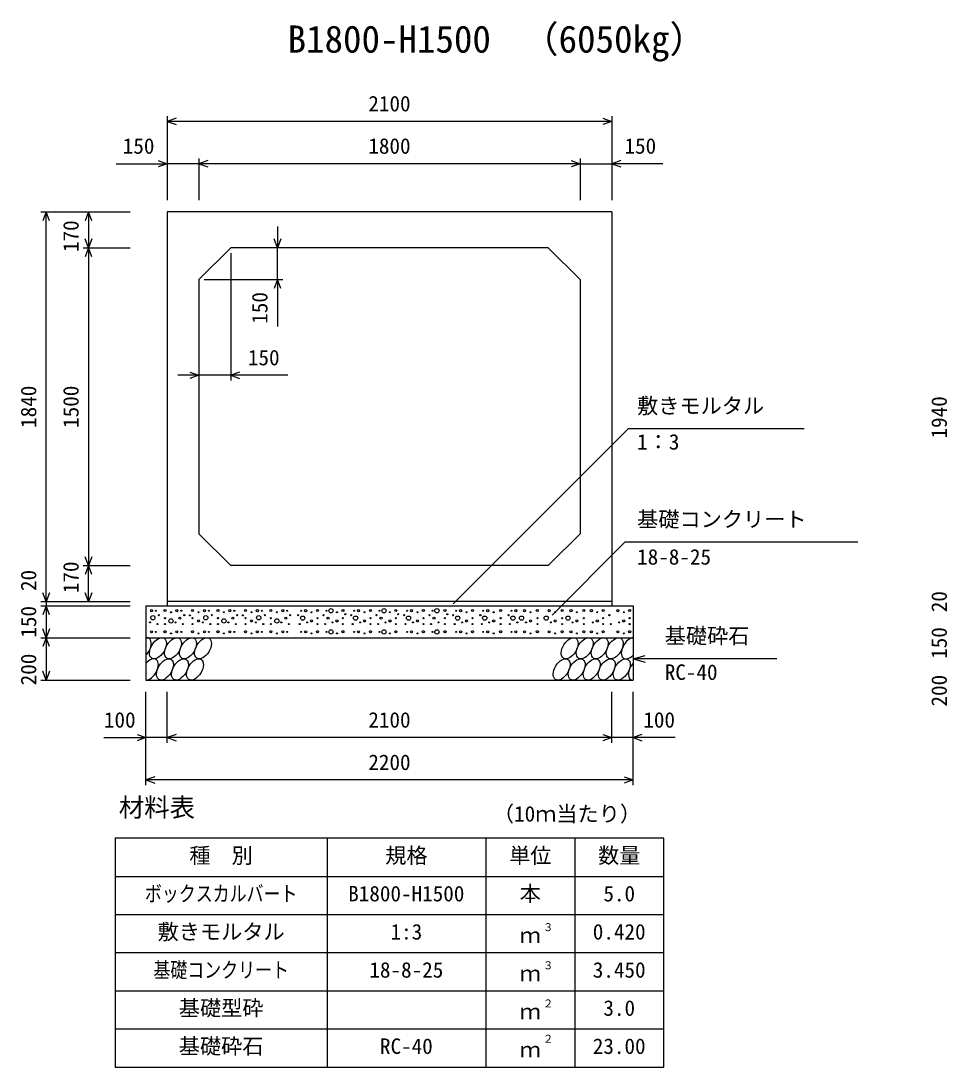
# Model space of a CAD drawing. Units: millimetres, scale not verified. Extents: x -50400 to 50400, y -17820 to 17820.
# Drawn here: x 40619 to 44993, y -10315 to -5377 of the extents above; entities that cross this region are included whole.
import ezdxf
from ezdxf.enums import TextEntityAlignment as Align

# ---------------------------------------------------------------- set-up
doc = ezdxf.new("R2010")
doc.units = ezdxf.units.MM
doc.header["$LTSCALE"] = 60
for name, color, linetype, lineweight in [('0-0_DIM', 7, 'Continuous', 25), ('0-2_HATCH', 6, 'Continuous', 25), ('0-3_HYO', 3, 'Continuous', 25), ('0-4_HYO2', 4, 'Continuous', 25), ('0-5_OUTLINE', 3, 'Continuous', 25), ('0-7_TXT', 7, 'Continuous', 25)]:
    doc.layers.add(name, color=color, linetype=linetype, lineweight=lineweight)
doc.styles.add('ＭＳ ゴシック', font='')
doc.styles.get('ＭＳ ゴシック').set_extended_font_data('MS Gothic')

msp = doc.modelspace()

# ---------------------------------------------------------------- linework, layer by layer
at = {"layer": '0-0_DIM'}
for p, q in [((41309.98, -5826.22), (41309.98, -6223.11)), ((43409.98, -5851.22), (41309.98, -5851.22)), ((43409.98, -5826.22), (43409.98, -6223.11)), ((41069.24, -6051.22), (41309.98, -6051.22)), ((41459.98, -6051.22), (41309.98, -6051.22)), ((41459.98, -6026.22), (41459.98, -6223.11)), ((43259.98, -6051.22), (41459.98, -6051.22)), ((43259.98, -6026.22), (43259.98, -6223.11)), ((43259.98, -6051.22), (43409.98, -6051.22)), ((43650.73, -6051.22), (43409.98, -6051.22)), ((40713.88, -6278.11), (41134.98, -6278.11)), ((40738.88, -8118.11), (40738.88, -6278.11)), ((40938.88, -6278.11), (40938.88, -6448.11)), ((41830.84, -6348.11), (41830.84, -6448.11)), ((40913.88, -6448.11), (41134.98, -6448.11)), ((40938.88, -6448.11), (40938.88, -7948.11)), ((41830.84, -6598.11), (41830.84, -6448.11)), ((41609.98, -6473.11), (41609.98, -7074.68)), ((41484.98, -6598.11), (41855.84, -6598.11)), ((41830.84, -6598.11), (41830.84, -6818.99)), ((41459.98, -7049.68), (41359.98, -7049.68)), ((41609.98, -7049.68), (41459.98, -7049.68)), ((41879.45, -7049.68), (41609.98, -7049.68)), ((42661.17, -8127.69), (43486.48, -7302.38)), ((44318.89, -7302.38), (43486.48, -7302.38)), ((43128.01, -8181.84), (43472.07, -7837.78)), ((44571.62, -7837.78), (43472.07, -7837.78)), ((40913.88, -7948.11), (41134.98, -7948.11)), ((40938.88, -8118.11), (40938.88, -7948.11)), ((40713.88, -8118.11), (41134.98, -8118.11)), ((40713.88, -8138.11), (41134.98, -8138.11)), ((40738.88, -8118.11), (40738.88, -8138.11)), ((40738.88, -8138.11), (40738.88, -8288.11)), ((40713.88, -8288.11), (41134.98, -8288.11)), ((40738.88, -8288.11), (40738.88, -8488.11)), ((43509.98, -8388.11), (43567.94, -8372.58)), ((44189.79, -8388.11), (43509.98, -8388.11)), ((43509.98, -8388.11), (43567.94, -8403.64)), ((40713.88, -8488.11), (41134.98, -8488.11)), ((41209.98, -8984.72), (41209.98, -8543.11)), ((41309.98, -8784.72), (41309.98, -8543.11)), ((43409.98, -8784.72), (43409.98, -8543.11)), ((43409.98, -8784.72), (43409.98, -8543.11)), ((43509.98, -8984.72), (43509.98, -8543.11)), ((41010.44, -8759.72), (41209.98, -8759.72)), ((41309.98, -8759.72), (41209.98, -8759.72)), ((43409.98, -8759.72), (41309.98, -8759.72)), ((43509.98, -8759.72), (43409.98, -8759.72)), ((43709.53, -8759.72), (43509.98, -8759.72)), ((43509.98, -8959.72), (41209.98, -8959.72))]:
    msp.add_line(p, q, dxfattribs=at)
for points in [[(41352.27, -5835.83), (41309.98, -5851.22), (41352.27, -5866.61)], [(43367.7, -5835.83), (43409.98, -5851.22), (43367.7, -5866.61)], [(41267.7, -6035.83), (41309.98, -6051.22), (41267.7, -6066.61)], [(41502.27, -6035.83), (41459.98, -6051.22), (41502.27, -6066.61)], [(43217.7, -6035.83), (43259.98, -6051.22), (43217.7, -6066.61)], [(43452.27, -6035.83), (43409.98, -6051.22), (43452.27, -6066.61)], [(40754.27, -6320.4), (40738.88, -6278.11), (40723.49, -6320.4)], [(40954.27, -6320.4), (40938.88, -6278.11), (40923.49, -6320.4)], [(40954.27, -6405.83), (40938.88, -6448.11), (40923.49, -6405.83)], [(41846.23, -6405.83), (41830.84, -6448.11), (41815.44, -6405.83)], [(40954.27, -6490.4), (40938.88, -6448.11), (40923.49, -6490.4)], [(41846.23, -6640.4), (41830.84, -6598.11), (41815.44, -6640.4)], [(41417.7, -7034.29), (41459.98, -7049.68), (41417.7, -7065.07)], [(41652.27, -7034.29), (41609.98, -7049.68), (41652.27, -7065.07)], [(40954.27, -7905.83), (40938.88, -7948.11), (40923.49, -7905.83)], [(40954.27, -7990.4), (40938.88, -7948.11), (40923.49, -7990.4)], [(40754.27, -8075.83), (40738.88, -8118.11), (40723.49, -8075.83)], [(40954.27, -8075.83), (40938.88, -8118.11), (40923.49, -8075.83)], [(40754.27, -8180.4), (40738.88, -8138.11), (40723.49, -8180.4)], [(40754.27, -8245.83), (40738.88, -8288.11), (40723.49, -8245.83)], [(40754.27, -8330.4), (40738.88, -8288.11), (40723.49, -8330.4)], [(40754.27, -8445.83), (40738.88, -8488.11), (40723.49, -8445.83)], [(41167.7, -8744.33), (41209.98, -8759.72), (41167.7, -8775.12)], [(41352.27, -8744.33), (41309.98, -8759.72), (41352.27, -8775.12)], [(43367.7, -8744.33), (43409.98, -8759.72), (43367.7, -8775.12)], [(43552.27, -8744.33), (43509.98, -8759.72), (43552.27, -8775.12)], [(41252.27, -8944.33), (41209.98, -8959.72), (41252.27, -8975.12)], [(43467.7, -8944.33), (43509.98, -8959.72), (43467.7, -8975.12)]]:
    msp.add_lwpolyline(points, dxfattribs=at)
at = {"layer": '0-2_HATCH'}
for centre, radius in [((41236.02, -8160.93), 5), ((41242.56, -8193.95), 10), ((41257.05, -8160.93), 2.5), ((41271.07, -8181.95), 2.5), ((41299.95, -8160.06), 5), ((41299.95, -8195.95), 2.5), ((41327.99, -8167.94), 2.5), ((41356.02, -8160.93), 5), ((41370.04, -8195.95), 5), ((41377.05, -8160.93), 2.5), ((41391.07, -8181.95), 2.5), ((41417.53, -8182.85), 2.5), ((41429.95, -8160.06), 5), ((41429.95, -8195.95), 2.5), ((41457.99, -8167.94), 2.5), ((41486.02, -8160.93), 5), ((41492.56, -8193.95), 10), ((41507.05, -8160.93), 2.5), ((41521.07, -8181.95), 2.5), ((41549.95, -8160.06), 5), ((41549.95, -8195.95), 2.5), ((41577.99, -8167.94), 2.5), ((41606.02, -8160.93), 5), ((41620.04, -8195.95), 5), ((41627.05, -8160.93), 2.5), ((41641.07, -8181.95), 2.5), ((41667.53, -8182.85), 2.5), ((41679.95, -8160.06), 5), ((41679.95, -8195.95), 2.5), ((41707.99, -8167.94), 2.5), ((41736.02, -8160.93), 5), ((41742.56, -8193.95), 10), ((41757.05, -8160.93), 2.5), ((41771.07, -8181.95), 2.5), ((41799.95, -8160.06), 5), ((41799.95, -8195.95), 2.5), ((41827.99, -8167.94), 2.5), ((41856.02, -8160.93), 5), ((41870.04, -8195.95), 5), ((41877.05, -8160.93), 2.5), ((41891.07, -8181.95), 2.5), ((41928.89, -8181.95), 2.5), ((41949.92, -8195.95), 10), ((41942.91, -8160.93), 2.5), ((41963.94, -8160.93), 5), ((41991.98, -8167.94), 2.5), ((42020.01, -8160.06), 5), ((42020.01, -8195.95), 2.5), ((42048.89, -8181.95), 2.5), ((42062.91, -8160.93), 2.5), ((42069.92, -8195.95), 5), ((42083.94, -8160.93), 10), ((42111.98, -8167.94), 2.5), ((42140.01, -8160.06), 5), ((42140.01, -8195.95), 2.5), ((42151.35, -8177.63), 2.5), ((42178.89, -8181.95), 2.5), ((42199.92, -8195.95), 10), ((42192.91, -8160.93), 2.5), ((42213.94, -8160.93), 5), ((42241.98, -8167.94), 2.5), ((42270.01, -8160.06), 5), ((42270.01, -8195.95), 2.5), ((42298.89, -8181.95), 2.5), ((42312.91, -8160.93), 2.5), ((42319.92, -8195.95), 5), ((42333.94, -8160.93), 10), ((42361.98, -8167.94), 2.5), ((42390.01, -8160.06), 5), ((42390.01, -8195.95), 2.5), ((42401.35, -8177.63), 2.5), ((42428.89, -8181.95), 2.5), ((42449.92, -8195.95), 10), ((42442.91, -8160.93), 2.5), ((42463.94, -8160.93), 5), ((42491.98, -8167.94), 2.5), ((42520.01, -8160.06), 5), ((42520.01, -8195.95), 2.5), ((42548.89, -8181.95), 2.5), ((42562.91, -8160.93), 2.5), ((42569.92, -8195.95), 5), ((42583.94, -8160.93), 10), ((42621.84, -8160.06), 5), ((42621.84, -8195.95), 2.5), ((42633.18, -8177.63), 2.5), ((42660.71, -8181.95), 2.5), ((42681.74, -8195.95), 10), ((42674.73, -8160.93), 2.5), ((42695.76, -8160.93), 5), ((42723.8, -8167.94), 2.5), ((42751.84, -8160.06), 5), ((42751.84, -8195.95), 2.5), ((42788.78, -8181.95), 2.5), ((42809.81, -8195.95), 10), ((42802.79, -8160.93), 2.5), ((42823.83, -8160.93), 5), ((42851.86, -8167.94), 2.5), ((42884.77, -8160.06), 5), ((42884.77, -8195.95), 2.5), ((42921.7, -8181.95), 2.5), ((42942.73, -8195.95), 10), ((42935.72, -8160.93), 2.5), ((42956.75, -8160.93), 5), ((42983.4, -8195.95), 10), ((42997.42, -8160.93), 5), ((43025.46, -8167.94), 2.5), ((43058.36, -8160.06), 5), ((43058.36, -8195.95), 2.5), ((43100.25, -8195.95), 10), ((43114.27, -8160.93), 5), ((43142.3, -8167.94), 2.5), ((43175.2, -8160.06), 5), ((43175.2, -8195.95), 2.5), ((43202.94, -8195.95), 10), ((43216.96, -8160.93), 5), ((43245, -8167.94), 2.5), ((43277.9, -8160.06), 5), ((43277.9, -8195.95), 2.5), ((43313.17, -8160.93), 5), ((43341.2, -8167.94), 2.5), ((43369.24, -8160.06), 5), ((43369.24, -8195.95), 2.5), ((43398.12, -8181.95), 2.5), ((43437.98, -8160.93), 5), ((43466.02, -8167.94), 2.5), ((43494.06, -8160.06), 5), ((43494.06, -8195.95), 2.5), ((41229.01, -8216.09), 2.5), ((41264.06, -8223.96), 2.5), ((41299.95, -8223.96), 2.5), ((41327.99, -8209.08), 10), ((41349.01, -8216.09), 2.5), ((41384.06, -8223.96), 2.5), ((41429.95, -8223.96), 2.5), ((41457.99, -8209.08), 5), ((41479.01, -8216.09), 2.5), ((41514.06, -8223.96), 2.5), ((41549.95, -8223.96), 2.5), ((41577.99, -8209.08), 10), ((41599.01, -8216.09), 2.5), ((41634.06, -8223.96), 2.5), ((41679.95, -8223.96), 2.5), ((41707.99, -8209.08), 5), ((41729.01, -8216.09), 2.5), ((41764.06, -8223.96), 2.5), ((41799.95, -8223.96), 2.5), ((41827.99, -8209.08), 10), ((41849.01, -8216.09), 2.5), ((41884.06, -8223.96), 2.5), ((41935.9, -8223.96), 2.5), ((41970.95, -8216.09), 2.5), ((41991.98, -8209.08), 5), ((42020.01, -8223.96), 2.5), ((42055.9, -8223.96), 2.5), ((42090.95, -8216.09), 2.5), ((42111.98, -8209.08), 5), ((42140.01, -8223.96), 2.5), ((42185.9, -8223.96), 2.5), ((42220.95, -8216.09), 2.5), ((42241.98, -8209.08), 5), ((42270.01, -8223.96), 2.5), ((42305.9, -8223.96), 2.5), ((42340.95, -8216.09), 2.5), ((42361.98, -8209.08), 5), ((42390.01, -8223.96), 2.5), ((42435.9, -8223.96), 2.5), ((42470.95, -8216.09), 2.5), ((42491.98, -8209.08), 5), ((42520.01, -8223.96), 2.5), ((42555.9, -8223.96), 2.5), ((42590.95, -8216.09), 2.5), ((42621.84, -8223.96), 2.5), ((42667.72, -8223.96), 2.5), ((42702.77, -8216.09), 2.5), ((42723.8, -8209.08), 5), ((42751.84, -8223.96), 2.5), ((42795.79, -8223.96), 2.5), ((42830.83, -8216.09), 2.5), ((42851.86, -8209.08), 5), ((42884.77, -8223.96), 2.5), ((42928.71, -8223.96), 2.5), ((42963.76, -8216.09), 2.5), ((43004.43, -8216.09), 2.5), ((43025.46, -8209.08), 5), ((43058.36, -8223.96), 2.5), ((43121.27, -8216.09), 2.5), ((43142.3, -8209.08), 5), ((43175.2, -8223.96), 2.5), ((43223.97, -8216.09), 2.5), ((43245, -8209.08), 5), ((43277.9, -8223.96), 2.5), ((43320.17, -8216.09), 2.5), ((43341.2, -8209.08), 5), ((43369.24, -8223.96), 2.5), ((43405.13, -8223.96), 2.5), ((43444.99, -8216.09), 2.5), ((43466.02, -8209.08), 5), ((43494.06, -8223.96), 2.5), ((41236.02, -8260.93), 5), ((41257.05, -8260.93), 2.5), ((41299.95, -8260.06), 5), ((41327.99, -8267.94), 2.5), ((41356.02, -8260.93), 5), ((41377.05, -8260.93), 2.5), ((41429.95, -8260.06), 5), ((41457.99, -8267.94), 2.5), ((41486.02, -8260.93), 5), ((41507.05, -8260.93), 2.5), ((41549.95, -8260.06), 5), ((41577.99, -8267.94), 2.5), ((41606.02, -8260.93), 5), ((41627.05, -8260.93), 2.5), ((41679.95, -8260.06), 5), ((41707.99, -8267.94), 2.5), ((41736.02, -8260.93), 5), ((41757.05, -8260.93), 2.5), ((41799.95, -8260.06), 5), ((41827.99, -8267.94), 2.5), ((41856.02, -8260.93), 5), ((41877.05, -8260.93), 2.5), ((41942.91, -8260.93), 2.5), ((41963.94, -8260.93), 5), ((41991.98, -8267.94), 2.5), ((42020.01, -8260.06), 5), ((42062.91, -8260.93), 2.5), ((42083.94, -8260.93), 10), ((42111.98, -8267.94), 2.5), ((42140.01, -8260.06), 5), ((42192.91, -8260.93), 2.5), ((42213.94, -8260.93), 5), ((42241.98, -8267.94), 2.5), ((42270.01, -8260.06), 5), ((42312.91, -8260.93), 2.5), ((42333.94, -8260.93), 10), ((42361.98, -8267.94), 2.5), ((42390.01, -8260.06), 5), ((42442.91, -8260.93), 2.5), ((42463.94, -8260.93), 5), ((42491.98, -8267.94), 2.5), ((42520.01, -8260.06), 5), ((42562.91, -8260.93), 2.5), ((42583.94, -8260.93), 10), ((42621.84, -8260.06), 5), ((42674.73, -8260.93), 2.5), ((42695.76, -8260.93), 5), ((42723.8, -8267.94), 2.5), ((42751.84, -8260.06), 5), ((42802.79, -8260.93), 2.5), ((42823.83, -8260.93), 5), ((42851.86, -8267.94), 2.5), ((42884.77, -8260.06), 5), ((42935.72, -8260.93), 2.5), ((42956.75, -8260.93), 5), ((42997.42, -8260.93), 5), ((43025.46, -8267.94), 2.5), ((43058.36, -8260.06), 5), ((43114.27, -8260.93), 5), ((43142.3, -8267.94), 2.5), ((43175.2, -8260.06), 5), ((43216.96, -8260.93), 5), ((43245, -8267.94), 2.5), ((43277.9, -8260.06), 5), ((43313.17, -8260.93), 5), ((43341.2, -8267.94), 2.5), ((43369.24, -8260.06), 5), ((43437.98, -8260.93), 5), ((43466.02, -8267.94), 2.5), ((43494.06, -8260.06), 5)]:
    msp.add_circle(centre, radius, dxfattribs=at)
for centre, start_param, end_param in [((41195.33, -8338.12), 4.3355439, 6.7245934), ((43494.54, -8338.12), 0.4199491, 4.357003), ((41228.58, -8438.11), 3.4740877, 7.5860497), ((43527.79, -8438.11), 1.2805297, 3.4964223)]:
    msp.add_ellipse(centre, major_axis=(29.09, 47.08), ratio=0.5792, start_param=start_param, end_param=end_param, dxfattribs=at)
for centre in [(41266.29, -8338.12), (41337.24, -8338.12), (41408.2, -8338.12), (41479.15, -8338.12), (43210.71, -8338.12), (43281.67, -8338.12), (43352.63, -8338.12), (43423.58, -8338.12), (41299.53, -8438.11), (41370.49, -8438.11), (41441.45, -8438.11), (43173.01, -8438.11), (43243.96, -8438.11), (43314.92, -8438.11), (43385.87, -8438.11), (43456.83, -8438.11)]:
    msp.add_ellipse(centre, major_axis=(29.09, 47.08), ratio=0.5792, dxfattribs=at)
at = {"layer": '0-3_HYO'}
for p, q in [((42064.98, -9234.72), (42064.98, -10314.72)), ((42814.98, -9234.72), (42814.98, -10314.72)), ((43234.98, -9234.72), (43234.98, -10314.72)), ((41064.98, -9414.72), (43654.98, -9414.72))]:
    msp.add_line(p, q, dxfattribs=at)
msp.add_lwpolyline([(41064.98, -10314.72), (43654.98, -10314.72), (43654.98, -9234.72), (41064.98, -9234.72)], close=True, dxfattribs=at)
at = {"layer": '0-4_HYO2'}
for p, q in [((41064.98, -9594.72), (43654.98, -9594.72)), ((41064.98, -9774.72), (43654.98, -9774.72)), ((41064.98, -9954.72), (43654.98, -9954.72)), ((41064.98, -10134.72), (43654.98, -10134.72))]:
    msp.add_line(p, q, dxfattribs=at)
at = {"layer": '0-5_OUTLINE'}
for p, q in [((43409.98, -6278.11), (41309.98, -6278.11)), ((41309.98, -6278.11), (41309.98, -8138.11)), ((43409.98, -6278.11), (43409.98, -8138.11)), ((41459.98, -6598.11), (41609.98, -6448.11)), ((41459.98, -6598.11), (41459.98, -7798.11)), ((43259.98, -6598.11), (43259.98, -7798.11)), ((43109.98, -7948.11), (43259.98, -7798.11)), ((41209.98, -8138.11), (41209.98, -8488.11)), ((41209.98, -8138.11), (43509.98, -8138.11)), ((43409.98, -8118.11), (41309.98, -8118.11)), ((43509.98, -8138.11), (43509.98, -8488.11)), ((41209.98, -8288.11), (43509.98, -8288.11)), ((41209.98, -8488.11), (43509.98, -8488.11))]:
    msp.add_line(p, q, dxfattribs=at)
for points in [[(43259.98, -6598.11), (43109.98, -6448.11), (41609.98, -6448.11)], [(43109.98, -7948.11), (41609.98, -7948.11), (41459.98, -7798.11)]]:
    msp.add_lwpolyline(points, dxfattribs=at)

# ---------------------------------------------------------------- texts
at = {"layer": '0-0_DIM', "style": 'ＭＳ ゴシック'}
for s, p in [('2100', (42259.98, -5826.22)), ('150', (41100.34, -6026.22)), ('1800', (42259.98, -6026.22)), ('150', (43469.62, -6026.22)), ('150', (41691.39, -7024.68)), ('敷きモルタル', (43529.33, -7252.38)), ('1：3', (43529.33, -7422.5)), ('基礎コンクリート', (43529.33, -7787.78)), ('18-8-25', (43529.33, -7965.41)), ('基礎砕石', (43659.72, -8338.11)), ('RC-40', (43659.72, -8509.49)), ('100', (41011.34, -8734.72)), ('2100', (42259.98, -8734.72)), ('100', (43558.62, -8734.72)), ('2200', (42259.98, -8934.72))]:
    msp.add_text(s, height=73.31, dxfattribs=at).set_placement(p, align=Align.BOTTOM_LEFT)
for s, p in [('170', (40913.88, -6468.11)), ('150', (41805.84, -6806.61)), ('1840', (40713.88, -7298.11)), ('1500', (40913.88, -7298.11)), ('1940', (45013.88, -7348.11)), ('170', (40913.88, -8078.11)), ('20', (40713.88, -8068.04)), ('20', (45013.88, -8168.04)), ('150', (40713.88, -8288.11)), ('150', (45013.88, -8388.11)), ('200', (40713.88, -8513.11)), ('200', (45013.88, -8613.11))]:
    msp.add_text(s, height=73.31, rotation=90, dxfattribs=at).set_placement(p, align=Align.BOTTOM_LEFT)
at = {"layer": '0-7_TXT', "style": 'ＭＳ ゴシック'}
for s, height, p in [('（6050kg）', 128.3, (42983.57, -5565.61)), ('B1800-H1500', 128.3, (41878.73, -5565.61)), ('材料表', 87.98, (41081.65, -9159.72)), ('（10ｍ当たり）', 73.31, (42848.31, -9178.06)), ('種\u3000別', 73.31, (41414.98, -9374.72)), ('規格', 73.31, (42339.98, -9374.72)), ('単位', 73.31, (42924.98, -9374.72)), ('数量', 73.31, (43344.98, -9374.72)), ('B1800-H1500', 73.31, (42164.98, -9554.72)), ('本', 73.31, (42974.98, -9554.72)), ('5.0', 73.31, (43369.98, -9554.72)), ('敷きモルタル', 73.31, (41264.98, -9734.72)), ('1:3', 73.31, (42364.98, -9734.72)), ('ｍ', 73.31, (42974.98, -9751.39)), ('３', 36.66, (43084.22, -9684.11)), ('0.420', 73.31, (43319.98, -9734.72)), ('18-8-25', 73.31, (42264.98, -9914.72)), ('３', 36.66, (43084.22, -9864.11)), ('3.450', 73.31, (43319.98, -9914.72)), ('ｍ', 73.31, (42974.98, -9931.39)), ('基礎型砕', 73.31, (41364.98, -10094.72)), ('２', 36.66, (43084.22, -10044.11)), ('3.0', 73.31, (43369.98, -10094.72)), ('ｍ', 73.31, (42974.98, -10111.39)), ('基礎砕石', 73.31, (41364.98, -10274.72)), ('２', 36.66, (43084.22, -10210.78)), ('RC-40', 73.31, (42314.98, -10274.72)), ('ｍ', 73.31, (42974.98, -10291.39)), ('23.00', 73.31, (43319.98, -10274.72))]:
    msp.add_text(s, height=height, dxfattribs=at).set_placement(p, align=Align.BOTTOM_LEFT)
at = {"layer": '0-7_TXT', "style": 'ＭＳ ゴシック', "width": 0.8}
for s, p in [('ボックスカルバート', (41204.98, -9554.72)), ('基礎コンクリート', (41244.98, -9914.72))]:
    msp.add_text(s, height=73.31, dxfattribs=at).set_placement(p, align=Align.BOTTOM_LEFT)

doc.saveas('drawing.dxf')
